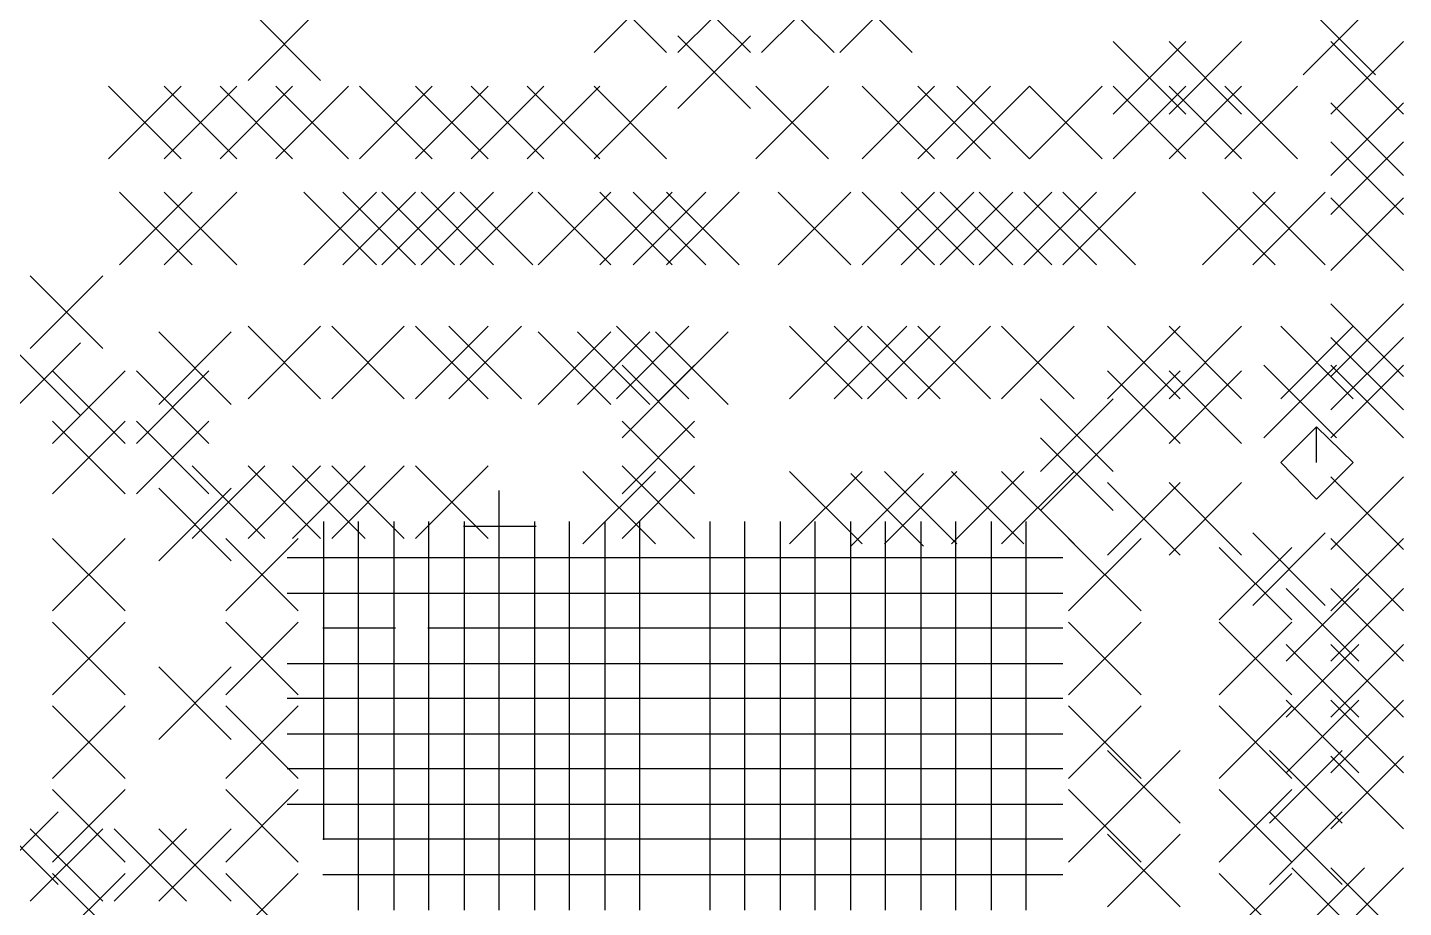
# Model space of a CAD drawing. Extents: x 11.9 to 28.1, y 10.8 to 21.2.
# Drawn here: x 20.693 to 21.925, y 16.592 to 17.38 of the extents above; entities that cross this region are included whole.
import ezdxf

# ---------------------------------------------------------------- set-up
doc = ezdxf.new("R2010")
doc.units = 0
doc.header["$MEASUREMENT"] = 0
doc.layers.add('LAYNR1', color=2, linetype='Continuous')

msp = doc.modelspace()

# ---------------------------------------------------------------- linework, layer by layer
at = {"layer": 'LAYNR1', "color": 7}
for points in [[(21.2, 17.358), (21.265, 17.423)], [(21.2, 17.423), (21.265, 17.358)], [(21.275, 17.358), (21.34, 17.423)], [(21.275, 17.423), (21.34, 17.358)], [(21.35, 17.358), (21.415, 17.423)], [(21.35, 17.423), (21.415, 17.358)], [(21.42, 17.358), (21.485, 17.423)], [(21.42, 17.423), (21.485, 17.358)], [(21.835, 17.338), (21.9, 17.403)], [(21.835, 17.403), (21.9, 17.338)], [(20.89, 17.333), (20.955, 17.398)], [(20.89, 17.398), (20.955, 17.333)], [(21.275, 17.308), (21.34, 17.373)], [(21.275, 17.373), (21.34, 17.308)], [(21.665, 17.303), (21.73, 17.368)], [(21.665, 17.368), (21.73, 17.303)], [(21.715, 17.303), (21.78, 17.368)], [(21.715, 17.368), (21.78, 17.303)], [(21.86, 17.303), (21.925, 17.368)], [(21.86, 17.368), (21.925, 17.303)], [(20.765, 17.263), (20.83, 17.328)], [(20.765, 17.328), (20.83, 17.263)], [(20.815, 17.263), (20.88, 17.328)], [(20.815, 17.328), (20.88, 17.263)], [(20.865, 17.263), (20.93, 17.328)], [(20.865, 17.328), (20.93, 17.263)], [(20.915, 17.263), (20.98, 17.328)], [(20.915, 17.328), (20.98, 17.263)], [(20.99, 17.263), (21.055, 17.328)], [(20.99, 17.328), (21.055, 17.263)], [(21.04, 17.263), (21.105, 17.328)], [(21.04, 17.328), (21.105, 17.263)], [(21.09, 17.263), (21.155, 17.328)], [(21.09, 17.328), (21.155, 17.263)], [(21.14, 17.263), (21.205, 17.328)], [(21.14, 17.328), (21.205, 17.263)], [(21.2, 17.263), (21.265, 17.328)], [(21.2, 17.328), (21.265, 17.263)], [(21.345, 17.263), (21.41, 17.328)], [(21.345, 17.328), (21.41, 17.263)], [(21.44, 17.263), (21.505, 17.328)], [(21.44, 17.328), (21.505, 17.263)], [(21.49, 17.263), (21.555, 17.328)], [(21.49, 17.328), (21.555, 17.263)], [(21.525, 17.263), (21.59, 17.328)], [(21.525, 17.328), (21.59, 17.263)], [(21.59, 17.263), (21.655, 17.328)], [(21.59, 17.328), (21.655, 17.263)], [(21.665, 17.263), (21.73, 17.328)], [(21.665, 17.328), (21.73, 17.263)], [(21.715, 17.263), (21.78, 17.328)], [(21.715, 17.328), (21.78, 17.263)], [(21.765, 17.263), (21.83, 17.328)], [(21.765, 17.328), (21.83, 17.263)], [(21.86, 17.248), (21.925, 17.313)], [(21.86, 17.313), (21.925, 17.248)], [(21.86, 17.213), (21.925, 17.278)], [(21.86, 17.278), (21.925, 17.213)], [(20.775, 17.168), (20.84, 17.233)], [(20.775, 17.233), (20.84, 17.168)], [(20.815, 17.168), (20.88, 17.233)], [(20.815, 17.233), (20.88, 17.168)], [(20.94, 17.168), (21.005, 17.233)], [(20.94, 17.233), (21.005, 17.168)], [(20.975, 17.168), (21.04, 17.233)], [(20.975, 17.233), (21.04, 17.168)], [(21.01, 17.168), (21.075, 17.233)], [(21.01, 17.233), (21.075, 17.168)], [(21.045, 17.168), (21.11, 17.233)], [(21.045, 17.233), (21.11, 17.168)], [(21.08, 17.168), (21.145, 17.233)], [(21.08, 17.233), (21.145, 17.168)], [(21.15, 17.168), (21.215, 17.233)], [(21.15, 17.233), (21.215, 17.168)], [(21.205, 17.168), (21.27, 17.233)], [(21.205, 17.233), (21.27, 17.168)], [(21.235, 17.168), (21.3, 17.233)], [(21.235, 17.233), (21.3, 17.168)], [(21.265, 17.168), (21.33, 17.233)], [(21.265, 17.233), (21.33, 17.168)], [(21.365, 17.168), (21.43, 17.233)], [(21.365, 17.233), (21.43, 17.168)], [(21.44, 17.168), (21.505, 17.233)], [(21.44, 17.233), (21.505, 17.168)], [(21.475, 17.168), (21.54, 17.233)], [(21.475, 17.233), (21.54, 17.168)], [(21.51, 17.168), (21.575, 17.233)], [(21.51, 17.233), (21.575, 17.168)], [(21.545, 17.168), (21.61, 17.233)], [(21.545, 17.233), (21.61, 17.168)], [(21.585, 17.168), (21.65, 17.233)], [(21.585, 17.233), (21.65, 17.168)], [(21.62, 17.168), (21.685, 17.233)], [(21.62, 17.233), (21.685, 17.168)], [(21.745, 17.168), (21.81, 17.233)], [(21.745, 17.233), (21.81, 17.168)], [(21.79, 17.168), (21.855, 17.233)], [(21.79, 17.233), (21.855, 17.168)], [(21.86, 17.163), (21.925, 17.228)], [(21.86, 17.228), (21.925, 17.163)], [(20.695, 17.093), (20.76, 17.158)], [(20.695, 17.158), (20.76, 17.093)], [(21.86, 17.068), (21.925, 17.133)], [(21.86, 17.133), (21.925, 17.068)], [(20.81, 17.043), (20.875, 17.108)], [(20.81, 17.108), (20.875, 17.043)], [(20.89, 17.048), (20.955, 17.113)], [(20.89, 17.113), (20.955, 17.048)], [(20.965, 17.048), (21.03, 17.113)], [(20.965, 17.113), (21.03, 17.048)], [(21.04, 17.048), (21.105, 17.113)], [(21.04, 17.113), (21.105, 17.048)], [(21.07, 17.048), (21.135, 17.113)], [(21.07, 17.113), (21.135, 17.048)], [(21.15, 17.043), (21.215, 17.108)], [(21.15, 17.108), (21.215, 17.043)], [(21.185, 17.043), (21.25, 17.108)], [(21.185, 17.108), (21.25, 17.043)], [(21.22, 17.048), (21.285, 17.113)], [(21.22, 17.113), (21.285, 17.048)], [(21.255, 17.043), (21.32, 17.108)], [(21.255, 17.108), (21.32, 17.043)], [(21.375, 17.048), (21.44, 17.113)], [(21.375, 17.113), (21.44, 17.048)], [(21.415, 17.048), (21.48, 17.113)], [(21.415, 17.113), (21.48, 17.048)], [(21.445, 17.048), (21.51, 17.113)], [(21.445, 17.113), (21.51, 17.048)], [(21.49, 17.048), (21.555, 17.113)], [(21.49, 17.113), (21.555, 17.048)], [(21.565, 17.048), (21.63, 17.113)], [(21.565, 17.113), (21.63, 17.048)], [(21.66, 17.048), (21.725, 17.113)], [(21.66, 17.113), (21.725, 17.048)], [(21.715, 17.048), (21.78, 17.113)], [(21.715, 17.113), (21.78, 17.048)], [(21.815, 17.048), (21.88, 17.113)], [(21.815, 17.113), (21.88, 17.048)], [(20.675, 17.033), (20.74, 17.098)], [(20.675, 17.098), (20.74, 17.033)], [(21.86, 17.038), (21.925, 17.103)], [(21.86, 17.103), (21.925, 17.038)], [(20.715, 17.008), (20.78, 17.073)], [(20.715, 17.073), (20.78, 17.008)], [(20.79, 17.008), (20.855, 17.073)], [(20.79, 17.073), (20.855, 17.008)], [(21.225, 17.013), (21.29, 17.078)], [(21.225, 17.078), (21.29, 17.013)], [(21.66, 17.008), (21.725, 17.073)], [(21.66, 17.073), (21.725, 17.008)], [(21.715, 17.008), (21.78, 17.073)], [(21.715, 17.073), (21.78, 17.008)], [(21.8, 17.013), (21.865, 17.078)], [(21.8, 17.078), (21.865, 17.013)], [(21.86, 17.013), (21.925, 17.078)], [(21.86, 17.078), (21.925, 17.013)], [(21.6, 16.983), (21.665, 17.048)], [(21.6, 17.048), (21.665, 16.983)], [(20.715, 16.963), (20.78, 17.028)], [(20.715, 17.028), (20.78, 16.963)], [(20.79, 16.963), (20.855, 17.028)], [(20.79, 17.028), (20.855, 16.963)], [(21.225, 16.963), (21.29, 17.028)], [(21.225, 17.028), (21.29, 16.963)], [(21.847, 17.023), (21.815, 16.991)], [(21.88, 16.991), (21.847, 17.023)], [(21.847, 16.991), (21.847, 17.023)], [(21.6, 16.948), (21.665, 17.013)], [(21.6, 17.013), (21.665, 16.948)], [(20.84, 16.923), (20.905, 16.988)], [(20.84, 16.988), (20.905, 16.923)], [(20.89, 16.923), (20.955, 16.988)], [(20.89, 16.988), (20.955, 16.923)], [(20.93, 16.923), (20.995, 16.988)], [(20.93, 16.988), (20.995, 16.923)], [(20.965, 16.923), (21.03, 16.988)], [(20.965, 16.988), (21.03, 16.923)], [(21.04, 16.923), (21.105, 16.988)], [(21.04, 16.988), (21.105, 16.923)], [(21.225, 16.923), (21.29, 16.988)], [(21.225, 16.988), (21.29, 16.923)], [(21.815, 16.991), (21.847, 16.958)], [(21.847, 16.958), (21.88, 16.991)], [(21.19, 16.918), (21.255, 16.983)], [(21.19, 16.983), (21.255, 16.918)], [(21.375, 16.918), (21.44, 16.983)], [(21.375, 16.983), (21.44, 16.918)], [(21.43, 16.916), (21.495, 16.981)], [(21.43, 16.981), (21.495, 16.916)], [(21.46, 16.918), (21.525, 16.983)], [(21.46, 16.983), (21.525, 16.918)], [(21.52, 16.918), (21.585, 16.983)], [(21.52, 16.983), (21.585, 16.918)], [(21.565, 16.918), (21.63, 16.983)], [(21.565, 16.983), (21.63, 16.918)], [(21.66, 16.908), (21.725, 16.973)], [(21.66, 16.973), (21.725, 16.908)], [(21.715, 16.908), (21.78, 16.973)], [(21.715, 16.973), (21.78, 16.908)], [(21.86, 16.913), (21.925, 16.978)], [(21.86, 16.978), (21.925, 16.913)], [(20.81, 16.903), (20.875, 16.968)], [(20.81, 16.968), (20.875, 16.903)], [(21.115, 16.901), (21.115, 16.966)], [(20.958, 16.873), (20.958, 16.938)], [(20.989, 16.873), (20.989, 16.938)], [(21.021, 16.873), (21.021, 16.938)], [(21.052, 16.873), (21.052, 16.938)], [(21.084, 16.873), (21.084, 16.938)], [(21.147, 16.873), (21.147, 16.938)], [(21.178, 16.873), (21.178, 16.938)], [(21.21, 16.873), (21.21, 16.938)], [(21.241, 16.873), (21.241, 16.938)], [(21.304, 16.873), (21.304, 16.938)], [(21.335, 16.873), (21.335, 16.938)], [(21.367, 16.873), (21.367, 16.938)], [(21.398, 16.873), (21.398, 16.938)], [(21.43, 16.873), (21.43, 16.938)], [(21.461, 16.873), (21.461, 16.938)], [(21.493, 16.873), (21.493, 16.938)], [(21.524, 16.873), (21.524, 16.938)], [(21.556, 16.873), (21.556, 16.938)], [(21.587, 16.873), (21.587, 16.938)], [(20.715, 16.858), (20.78, 16.923)], [(20.715, 16.923), (20.78, 16.858)], [(20.87, 16.858), (20.935, 16.923)], [(20.87, 16.923), (20.935, 16.858)], [(21.083, 16.934), (21.148, 16.934)], [(21.625, 16.858), (21.69, 16.923)], [(21.625, 16.923), (21.69, 16.858)], [(21.79, 16.863), (21.855, 16.928)], [(21.79, 16.928), (21.855, 16.863)], [(21.86, 16.858), (21.925, 16.923)], [(21.86, 16.923), (21.925, 16.858)], [(21.76, 16.85), (21.825, 16.915)], [(21.76, 16.915), (21.825, 16.85)], [(20.925, 16.906), (20.99, 16.906)], [(20.957, 16.906), (21.022, 16.906)], [(20.958, 16.842), (20.958, 16.907)], [(20.988, 16.906), (21.053, 16.906)], [(21.02, 16.906), (21.085, 16.906)], [(21.021, 16.842), (21.021, 16.907)], [(21.051, 16.906), (21.116, 16.906)], [(21.052, 16.842), (21.052, 16.907)], [(21.084, 16.842), (21.084, 16.907)], [(21.114, 16.906), (21.179, 16.906)], [(21.115, 16.842), (21.115, 16.907)], [(21.146, 16.906), (21.211, 16.906)], [(21.147, 16.842), (21.147, 16.907)], [(21.177, 16.906), (21.242, 16.906)], [(21.178, 16.842), (21.178, 16.907)], [(21.208, 16.906), (21.274, 16.906)], [(21.21, 16.842), (21.21, 16.907)], [(21.241, 16.842), (21.241, 16.907)], [(21.271, 16.906), (21.337, 16.906)], [(21.303, 16.906), (21.368, 16.906)], [(21.304, 16.842), (21.304, 16.907)], [(21.334, 16.906), (21.399, 16.906)], [(21.335, 16.842), (21.335, 16.907)], [(21.366, 16.906), (21.431, 16.906)], [(21.367, 16.842), (21.367, 16.907)], [(21.397, 16.906), (21.462, 16.906)], [(21.398, 16.842), (21.398, 16.907)], [(21.429, 16.906), (21.494, 16.906)], [(21.43, 16.842), (21.43, 16.907)], [(21.46, 16.906), (21.525, 16.906)], [(21.461, 16.842), (21.461, 16.907)], [(21.492, 16.906), (21.557, 16.906)], [(21.493, 16.842), (21.493, 16.907)], [(21.523, 16.906), (21.588, 16.906)], [(21.524, 16.842), (21.524, 16.907)], [(21.555, 16.906), (21.62, 16.906)], [(21.556, 16.842), (21.556, 16.907)], [(21.587, 16.842), (21.587, 16.907)], [(20.925, 16.874), (20.99, 16.874)], [(20.988, 16.874), (21.053, 16.874)], [(20.989, 16.81), (20.989, 16.875)], [(21.02, 16.874), (21.085, 16.874)], [(21.051, 16.874), (21.116, 16.874)], [(21.083, 16.874), (21.148, 16.874)], [(21.084, 16.81), (21.084, 16.875)], [(21.114, 16.874), (21.179, 16.874)], [(21.115, 16.81), (21.115, 16.875)], [(21.146, 16.874), (21.211, 16.874)], [(21.147, 16.81), (21.147, 16.875)], [(21.177, 16.874), (21.242, 16.874)], [(21.178, 16.81), (21.178, 16.875)], [(21.208, 16.874), (21.274, 16.874)], [(21.21, 16.81), (21.21, 16.875)], [(21.241, 16.81), (21.241, 16.875)], [(21.271, 16.874), (21.337, 16.874)], [(21.303, 16.874), (21.368, 16.874)], [(21.304, 16.81), (21.304, 16.875)], [(21.334, 16.874), (21.399, 16.874)], [(21.335, 16.81), (21.335, 16.875)], [(21.366, 16.874), (21.431, 16.874)], [(21.367, 16.81), (21.367, 16.875)], [(21.397, 16.874), (21.462, 16.874)], [(21.398, 16.81), (21.398, 16.875)], [(21.429, 16.874), (21.494, 16.874)], [(21.43, 16.81), (21.43, 16.875)], [(21.46, 16.874), (21.525, 16.874)], [(21.461, 16.81), (21.461, 16.875)], [(21.492, 16.874), (21.557, 16.874)], [(21.493, 16.81), (21.493, 16.875)], [(21.523, 16.874), (21.588, 16.874)], [(21.524, 16.81), (21.524, 16.875)], [(21.555, 16.874), (21.62, 16.874)], [(21.556, 16.81), (21.556, 16.875)], [(21.587, 16.81), (21.587, 16.875)], [(21.82, 16.813), (21.885, 16.878)], [(21.82, 16.878), (21.885, 16.813)], [(21.86, 16.813), (21.925, 16.878)], [(21.86, 16.878), (21.925, 16.813)], [(20.715, 16.783), (20.78, 16.848)], [(20.715, 16.848), (20.78, 16.783)], [(20.87, 16.783), (20.935, 16.848)], [(20.87, 16.848), (20.935, 16.783)], [(20.957, 16.843), (21.022, 16.843)], [(20.958, 16.779), (20.958, 16.844)], [(20.989, 16.779), (20.989, 16.844)], [(21.021, 16.779), (21.021, 16.844)], [(21.051, 16.843), (21.116, 16.843)], [(21.052, 16.779), (21.052, 16.844)], [(21.083, 16.843), (21.148, 16.843)], [(21.084, 16.779), (21.084, 16.844)], [(21.114, 16.843), (21.179, 16.843)], [(21.115, 16.779), (21.115, 16.844)], [(21.146, 16.843), (21.211, 16.843)], [(21.147, 16.779), (21.147, 16.844)], [(21.177, 16.843), (21.242, 16.843)], [(21.178, 16.779), (21.178, 16.844)], [(21.208, 16.843), (21.274, 16.843)], [(21.21, 16.779), (21.21, 16.844)], [(21.241, 16.779), (21.241, 16.844)], [(21.271, 16.843), (21.337, 16.843)], [(21.303, 16.843), (21.368, 16.843)], [(21.304, 16.779), (21.304, 16.844)], [(21.334, 16.843), (21.399, 16.843)], [(21.335, 16.779), (21.335, 16.844)], [(21.366, 16.843), (21.431, 16.843)], [(21.367, 16.779), (21.367, 16.844)], [(21.397, 16.843), (21.462, 16.843)], [(21.398, 16.779), (21.398, 16.844)], [(21.429, 16.843), (21.494, 16.843)], [(21.43, 16.779), (21.43, 16.844)], [(21.46, 16.843), (21.525, 16.843)], [(21.461, 16.779), (21.461, 16.844)], [(21.492, 16.843), (21.557, 16.843)], [(21.493, 16.779), (21.493, 16.844)], [(21.523, 16.843), (21.588, 16.843)], [(21.524, 16.779), (21.524, 16.844)], [(21.555, 16.843), (21.62, 16.843)], [(21.556, 16.779), (21.556, 16.844)], [(21.587, 16.779), (21.587, 16.844)], [(21.625, 16.783), (21.69, 16.848)], [(21.625, 16.848), (21.69, 16.783)], [(21.76, 16.783), (21.825, 16.848)], [(21.76, 16.848), (21.825, 16.783)], [(21.82, 16.763), (21.885, 16.828)], [(21.82, 16.828), (21.885, 16.763)], [(21.86, 16.763), (21.925, 16.828)], [(21.86, 16.828), (21.925, 16.763)], [(20.958, 16.747), (20.958, 16.812)], [(20.989, 16.747), (20.989, 16.812)], [(21.021, 16.747), (21.021, 16.812)], [(21.052, 16.747), (21.052, 16.812)], [(21.084, 16.747), (21.084, 16.812)], [(21.115, 16.747), (21.115, 16.812)], [(21.147, 16.747), (21.147, 16.812)], [(21.178, 16.747), (21.178, 16.812)], [(21.21, 16.747), (21.21, 16.812)], [(21.241, 16.747), (21.241, 16.812)], [(21.304, 16.747), (21.304, 16.812)], [(21.335, 16.747), (21.335, 16.812)], [(21.367, 16.747), (21.367, 16.812)], [(21.398, 16.747), (21.398, 16.812)], [(21.43, 16.747), (21.43, 16.812)], [(21.461, 16.747), (21.461, 16.812)], [(21.493, 16.747), (21.493, 16.812)], [(21.524, 16.747), (21.524, 16.812)], [(21.556, 16.747), (21.556, 16.812)], [(21.587, 16.747), (21.587, 16.812)], [(20.81, 16.743), (20.875, 16.808)], [(20.81, 16.808), (20.875, 16.743)], [(20.925, 16.811), (20.99, 16.811)], [(20.957, 16.811), (21.022, 16.811)], [(20.988, 16.811), (21.053, 16.811)], [(21.02, 16.811), (21.085, 16.811)], [(21.051, 16.811), (21.116, 16.811)], [(21.083, 16.811), (21.148, 16.811)], [(21.114, 16.811), (21.179, 16.811)], [(21.146, 16.811), (21.211, 16.811)], [(21.177, 16.811), (21.242, 16.811)], [(21.208, 16.811), (21.274, 16.811)], [(21.271, 16.811), (21.337, 16.811)], [(21.303, 16.811), (21.368, 16.811)], [(21.334, 16.811), (21.399, 16.811)], [(21.366, 16.811), (21.431, 16.811)], [(21.397, 16.811), (21.462, 16.811)], [(21.429, 16.811), (21.494, 16.811)], [(21.46, 16.811), (21.525, 16.811)], [(21.492, 16.811), (21.557, 16.811)], [(21.523, 16.811), (21.588, 16.811)], [(21.555, 16.811), (21.62, 16.811)], [(20.925, 16.78), (20.99, 16.78)], [(20.957, 16.78), (21.022, 16.78)], [(20.958, 16.716), (20.958, 16.781)], [(20.988, 16.78), (21.053, 16.78)], [(20.989, 16.716), (20.989, 16.781)], [(21.02, 16.78), (21.085, 16.78)], [(21.021, 16.716), (21.021, 16.781)], [(21.051, 16.78), (21.116, 16.78)], [(21.052, 16.716), (21.052, 16.781)], [(21.083, 16.78), (21.148, 16.78)], [(21.084, 16.716), (21.084, 16.781)], [(21.114, 16.78), (21.179, 16.78)], [(21.115, 16.716), (21.115, 16.781)], [(21.146, 16.78), (21.211, 16.78)], [(21.147, 16.716), (21.147, 16.781)], [(21.177, 16.78), (21.242, 16.78)], [(21.178, 16.716), (21.178, 16.781)], [(21.208, 16.78), (21.274, 16.78)], [(21.21, 16.716), (21.21, 16.781)], [(21.241, 16.716), (21.241, 16.781)], [(21.271, 16.78), (21.337, 16.78)], [(21.303, 16.78), (21.368, 16.78)], [(21.304, 16.716), (21.304, 16.781)], [(21.334, 16.78), (21.399, 16.78)], [(21.335, 16.716), (21.335, 16.781)], [(21.366, 16.78), (21.431, 16.78)], [(21.367, 16.716), (21.367, 16.781)], [(21.397, 16.78), (21.462, 16.78)], [(21.398, 16.716), (21.398, 16.781)], [(21.429, 16.78), (21.494, 16.78)], [(21.43, 16.716), (21.43, 16.781)], [(21.46, 16.78), (21.525, 16.78)], [(21.461, 16.716), (21.461, 16.781)], [(21.492, 16.78), (21.557, 16.78)], [(21.493, 16.716), (21.493, 16.781)], [(21.523, 16.78), (21.588, 16.78)], [(21.524, 16.716), (21.524, 16.781)], [(21.555, 16.78), (21.62, 16.78)], [(21.556, 16.716), (21.556, 16.781)], [(21.587, 16.716), (21.587, 16.781)], [(21.82, 16.713), (21.885, 16.778)], [(21.82, 16.778), (21.885, 16.713)], [(21.86, 16.713), (21.925, 16.778)], [(21.86, 16.778), (21.925, 16.713)], [(20.715, 16.708), (20.78, 16.773)], [(20.715, 16.773), (20.78, 16.708)], [(20.87, 16.708), (20.935, 16.773)], [(20.87, 16.773), (20.935, 16.708)], [(21.625, 16.708), (21.69, 16.773)], [(21.625, 16.773), (21.69, 16.708)], [(21.76, 16.708), (21.825, 16.773)], [(21.76, 16.773), (21.825, 16.708)], [(20.925, 16.748), (20.99, 16.748)], [(20.957, 16.748), (21.022, 16.748)], [(20.958, 16.684), (20.958, 16.749)], [(20.988, 16.748), (21.053, 16.748)], [(20.989, 16.684), (20.989, 16.749)], [(21.02, 16.748), (21.085, 16.748)], [(21.021, 16.684), (21.021, 16.749)], [(21.051, 16.748), (21.116, 16.748)], [(21.052, 16.684), (21.052, 16.749)], [(21.083, 16.748), (21.148, 16.748)], [(21.084, 16.684), (21.084, 16.749)], [(21.114, 16.748), (21.179, 16.748)], [(21.115, 16.684), (21.115, 16.749)], [(21.146, 16.748), (21.211, 16.748)], [(21.147, 16.684), (21.147, 16.749)], [(21.177, 16.748), (21.242, 16.748)], [(21.178, 16.684), (21.178, 16.749)], [(21.208, 16.748), (21.274, 16.748)], [(21.21, 16.684), (21.21, 16.749)], [(21.241, 16.684), (21.241, 16.749)], [(21.271, 16.748), (21.337, 16.748)], [(21.303, 16.748), (21.368, 16.748)], [(21.304, 16.684), (21.304, 16.749)], [(21.334, 16.748), (21.399, 16.748)], [(21.335, 16.684), (21.335, 16.749)], [(21.366, 16.748), (21.431, 16.748)], [(21.367, 16.684), (21.367, 16.749)], [(21.397, 16.748), (21.462, 16.748)], [(21.398, 16.684), (21.398, 16.749)], [(21.429, 16.748), (21.494, 16.748)], [(21.43, 16.684), (21.43, 16.749)], [(21.46, 16.748), (21.525, 16.748)], [(21.461, 16.684), (21.461, 16.749)], [(21.492, 16.748), (21.557, 16.748)], [(21.493, 16.684), (21.493, 16.749)], [(21.523, 16.748), (21.588, 16.748)], [(21.524, 16.684), (21.524, 16.749)], [(21.555, 16.748), (21.62, 16.748)], [(21.556, 16.684), (21.556, 16.749)], [(21.587, 16.684), (21.587, 16.749)], [(21.66, 16.668), (21.725, 16.733)], [(21.66, 16.733), (21.725, 16.668)], [(21.805, 16.668), (21.87, 16.733)], [(21.805, 16.733), (21.87, 16.668)], [(21.86, 16.663), (21.925, 16.728)], [(21.86, 16.728), (21.925, 16.663)], [(20.925, 16.717), (20.99, 16.717)], [(20.957, 16.717), (21.022, 16.717)], [(20.958, 16.653), (20.958, 16.718)], [(20.988, 16.717), (21.053, 16.717)], [(20.989, 16.653), (20.989, 16.718)], [(21.02, 16.717), (21.085, 16.717)], [(21.021, 16.653), (21.021, 16.718)], [(21.051, 16.717), (21.116, 16.717)], [(21.052, 16.653), (21.052, 16.718)], [(21.083, 16.717), (21.148, 16.717)], [(21.084, 16.653), (21.084, 16.718)], [(21.114, 16.717), (21.179, 16.717)], [(21.115, 16.653), (21.115, 16.718)], [(21.146, 16.717), (21.211, 16.717)], [(21.147, 16.653), (21.147, 16.718)], [(21.177, 16.717), (21.242, 16.717)], [(21.178, 16.653), (21.178, 16.718)], [(21.208, 16.717), (21.274, 16.717)], [(21.21, 16.653), (21.21, 16.718)], [(21.241, 16.653), (21.241, 16.718)], [(21.271, 16.717), (21.337, 16.717)], [(21.303, 16.717), (21.368, 16.717)], [(21.304, 16.653), (21.304, 16.718)], [(21.334, 16.717), (21.399, 16.717)], [(21.335, 16.653), (21.335, 16.718)], [(21.366, 16.717), (21.431, 16.717)], [(21.367, 16.653), (21.367, 16.718)], [(21.397, 16.717), (21.462, 16.717)], [(21.398, 16.653), (21.398, 16.718)], [(21.429, 16.717), (21.494, 16.717)], [(21.43, 16.653), (21.43, 16.718)], [(21.46, 16.717), (21.525, 16.717)], [(21.461, 16.653), (21.461, 16.718)], [(21.492, 16.717), (21.557, 16.717)], [(21.493, 16.653), (21.493, 16.718)], [(21.523, 16.717), (21.588, 16.717)], [(21.524, 16.653), (21.524, 16.718)], [(21.555, 16.717), (21.62, 16.717)], [(21.556, 16.653), (21.556, 16.718)], [(21.587, 16.653), (21.587, 16.718)], [(20.715, 16.633), (20.78, 16.698)], [(20.715, 16.698), (20.78, 16.633)], [(20.87, 16.633), (20.935, 16.698)], [(20.87, 16.698), (20.935, 16.633)], [(21.625, 16.633), (21.69, 16.698)], [(21.625, 16.698), (21.69, 16.633)], [(21.76, 16.633), (21.825, 16.698)], [(21.76, 16.698), (21.825, 16.633)], [(20.655, 16.613), (20.72, 16.678)], [(20.655, 16.678), (20.72, 16.613)], [(20.925, 16.685), (20.99, 16.685)], [(20.957, 16.685), (21.022, 16.685)], [(20.988, 16.685), (21.053, 16.685)], [(20.989, 16.621), (20.989, 16.686)], [(21.02, 16.685), (21.085, 16.685)], [(21.021, 16.621), (21.021, 16.686)], [(21.051, 16.685), (21.116, 16.685)], [(21.052, 16.621), (21.052, 16.686)], [(21.083, 16.685), (21.148, 16.685)], [(21.084, 16.621), (21.084, 16.686)], [(21.114, 16.685), (21.179, 16.685)], [(21.115, 16.621), (21.115, 16.686)], [(21.146, 16.685), (21.211, 16.685)], [(21.147, 16.621), (21.147, 16.686)], [(21.177, 16.685), (21.242, 16.685)], [(21.178, 16.621), (21.178, 16.686)], [(21.208, 16.685), (21.274, 16.685)], [(21.21, 16.621), (21.21, 16.686)], [(21.241, 16.621), (21.241, 16.686)], [(21.271, 16.685), (21.337, 16.685)], [(21.303, 16.685), (21.368, 16.685)], [(21.304, 16.621), (21.304, 16.686)], [(21.334, 16.685), (21.399, 16.685)], [(21.335, 16.621), (21.335, 16.686)], [(21.366, 16.685), (21.431, 16.685)], [(21.367, 16.621), (21.367, 16.686)], [(21.397, 16.685), (21.462, 16.685)], [(21.398, 16.621), (21.398, 16.686)], [(21.429, 16.685), (21.494, 16.685)], [(21.43, 16.621), (21.43, 16.686)], [(21.46, 16.685), (21.525, 16.685)], [(21.461, 16.621), (21.461, 16.686)], [(21.492, 16.685), (21.557, 16.685)], [(21.493, 16.621), (21.493, 16.686)], [(21.523, 16.685), (21.588, 16.685)], [(21.524, 16.621), (21.524, 16.686)], [(21.555, 16.685), (21.62, 16.685)], [(21.556, 16.621), (21.556, 16.686)], [(21.587, 16.621), (21.587, 16.686)], [(21.805, 16.613), (21.87, 16.678)], [(21.805, 16.678), (21.87, 16.613)], [(20.695, 16.598), (20.76, 16.663)], [(20.695, 16.663), (20.76, 16.598)], [(20.77, 16.598), (20.835, 16.663)], [(20.77, 16.663), (20.835, 16.598)], [(20.81, 16.598), (20.875, 16.663)], [(20.81, 16.663), (20.875, 16.598)], [(20.957, 16.654), (21.022, 16.654)], [(20.988, 16.654), (21.053, 16.654)], [(20.989, 16.59), (20.989, 16.655)], [(21.02, 16.654), (21.085, 16.654)], [(21.021, 16.59), (21.021, 16.655)], [(21.051, 16.654), (21.116, 16.654)], [(21.052, 16.59), (21.052, 16.655)], [(21.083, 16.654), (21.148, 16.654)], [(21.084, 16.59), (21.084, 16.655)], [(21.114, 16.654), (21.179, 16.654)], [(21.115, 16.59), (21.115, 16.655)], [(21.146, 16.654), (21.211, 16.654)], [(21.147, 16.59), (21.147, 16.655)], [(21.177, 16.654), (21.242, 16.654)], [(21.178, 16.59), (21.178, 16.655)], [(21.208, 16.654), (21.274, 16.654)], [(21.21, 16.59), (21.21, 16.655)], [(21.241, 16.59), (21.241, 16.655)], [(21.271, 16.654), (21.337, 16.654)], [(21.303, 16.654), (21.368, 16.654)], [(21.304, 16.59), (21.304, 16.655)], [(21.334, 16.654), (21.399, 16.654)], [(21.335, 16.59), (21.335, 16.655)], [(21.366, 16.654), (21.431, 16.654)], [(21.367, 16.59), (21.367, 16.655)], [(21.397, 16.654), (21.462, 16.654)], [(21.398, 16.59), (21.398, 16.655)], [(21.429, 16.654), (21.494, 16.654)], [(21.43, 16.59), (21.43, 16.655)], [(21.46, 16.654), (21.525, 16.654)], [(21.461, 16.59), (21.461, 16.655)], [(21.492, 16.654), (21.557, 16.654)], [(21.493, 16.59), (21.493, 16.655)], [(21.523, 16.654), (21.588, 16.654)], [(21.524, 16.59), (21.524, 16.655)], [(21.555, 16.654), (21.62, 16.654)], [(21.556, 16.59), (21.556, 16.655)], [(21.587, 16.59), (21.587, 16.655)], [(21.66, 16.593), (21.725, 16.658)], [(21.66, 16.658), (21.725, 16.593)], [(21.825, 16.563), (21.89, 16.628)], [(21.825, 16.628), (21.89, 16.563)], [(21.86, 16.563), (21.925, 16.628)], [(21.86, 16.628), (21.925, 16.563)], [(20.715, 16.558), (20.78, 16.623)], [(20.715, 16.623), (20.78, 16.558)], [(20.87, 16.558), (20.935, 16.623)], [(20.87, 16.623), (20.935, 16.558)], [(20.957, 16.622), (21.022, 16.622)], [(20.988, 16.622), (21.053, 16.622)], [(21.02, 16.622), (21.085, 16.622)], [(21.051, 16.622), (21.116, 16.622)], [(21.083, 16.622), (21.148, 16.622)], [(21.114, 16.622), (21.179, 16.622)], [(21.146, 16.622), (21.211, 16.622)], [(21.177, 16.622), (21.242, 16.622)], [(21.208, 16.622), (21.274, 16.622)], [(21.271, 16.622), (21.337, 16.622)], [(21.303, 16.622), (21.368, 16.622)], [(21.334, 16.622), (21.399, 16.622)], [(21.366, 16.622), (21.431, 16.622)], [(21.397, 16.622), (21.462, 16.622)], [(21.429, 16.622), (21.494, 16.622)], [(21.46, 16.622), (21.525, 16.622)], [(21.492, 16.622), (21.557, 16.622)], [(21.523, 16.622), (21.588, 16.622)], [(21.555, 16.622), (21.62, 16.622)], [(21.76, 16.558), (21.825, 16.623)], [(21.76, 16.623), (21.825, 16.558)]]:
    msp.add_lwpolyline(points, dxfattribs=at)

doc.saveas('drawing.dxf')
